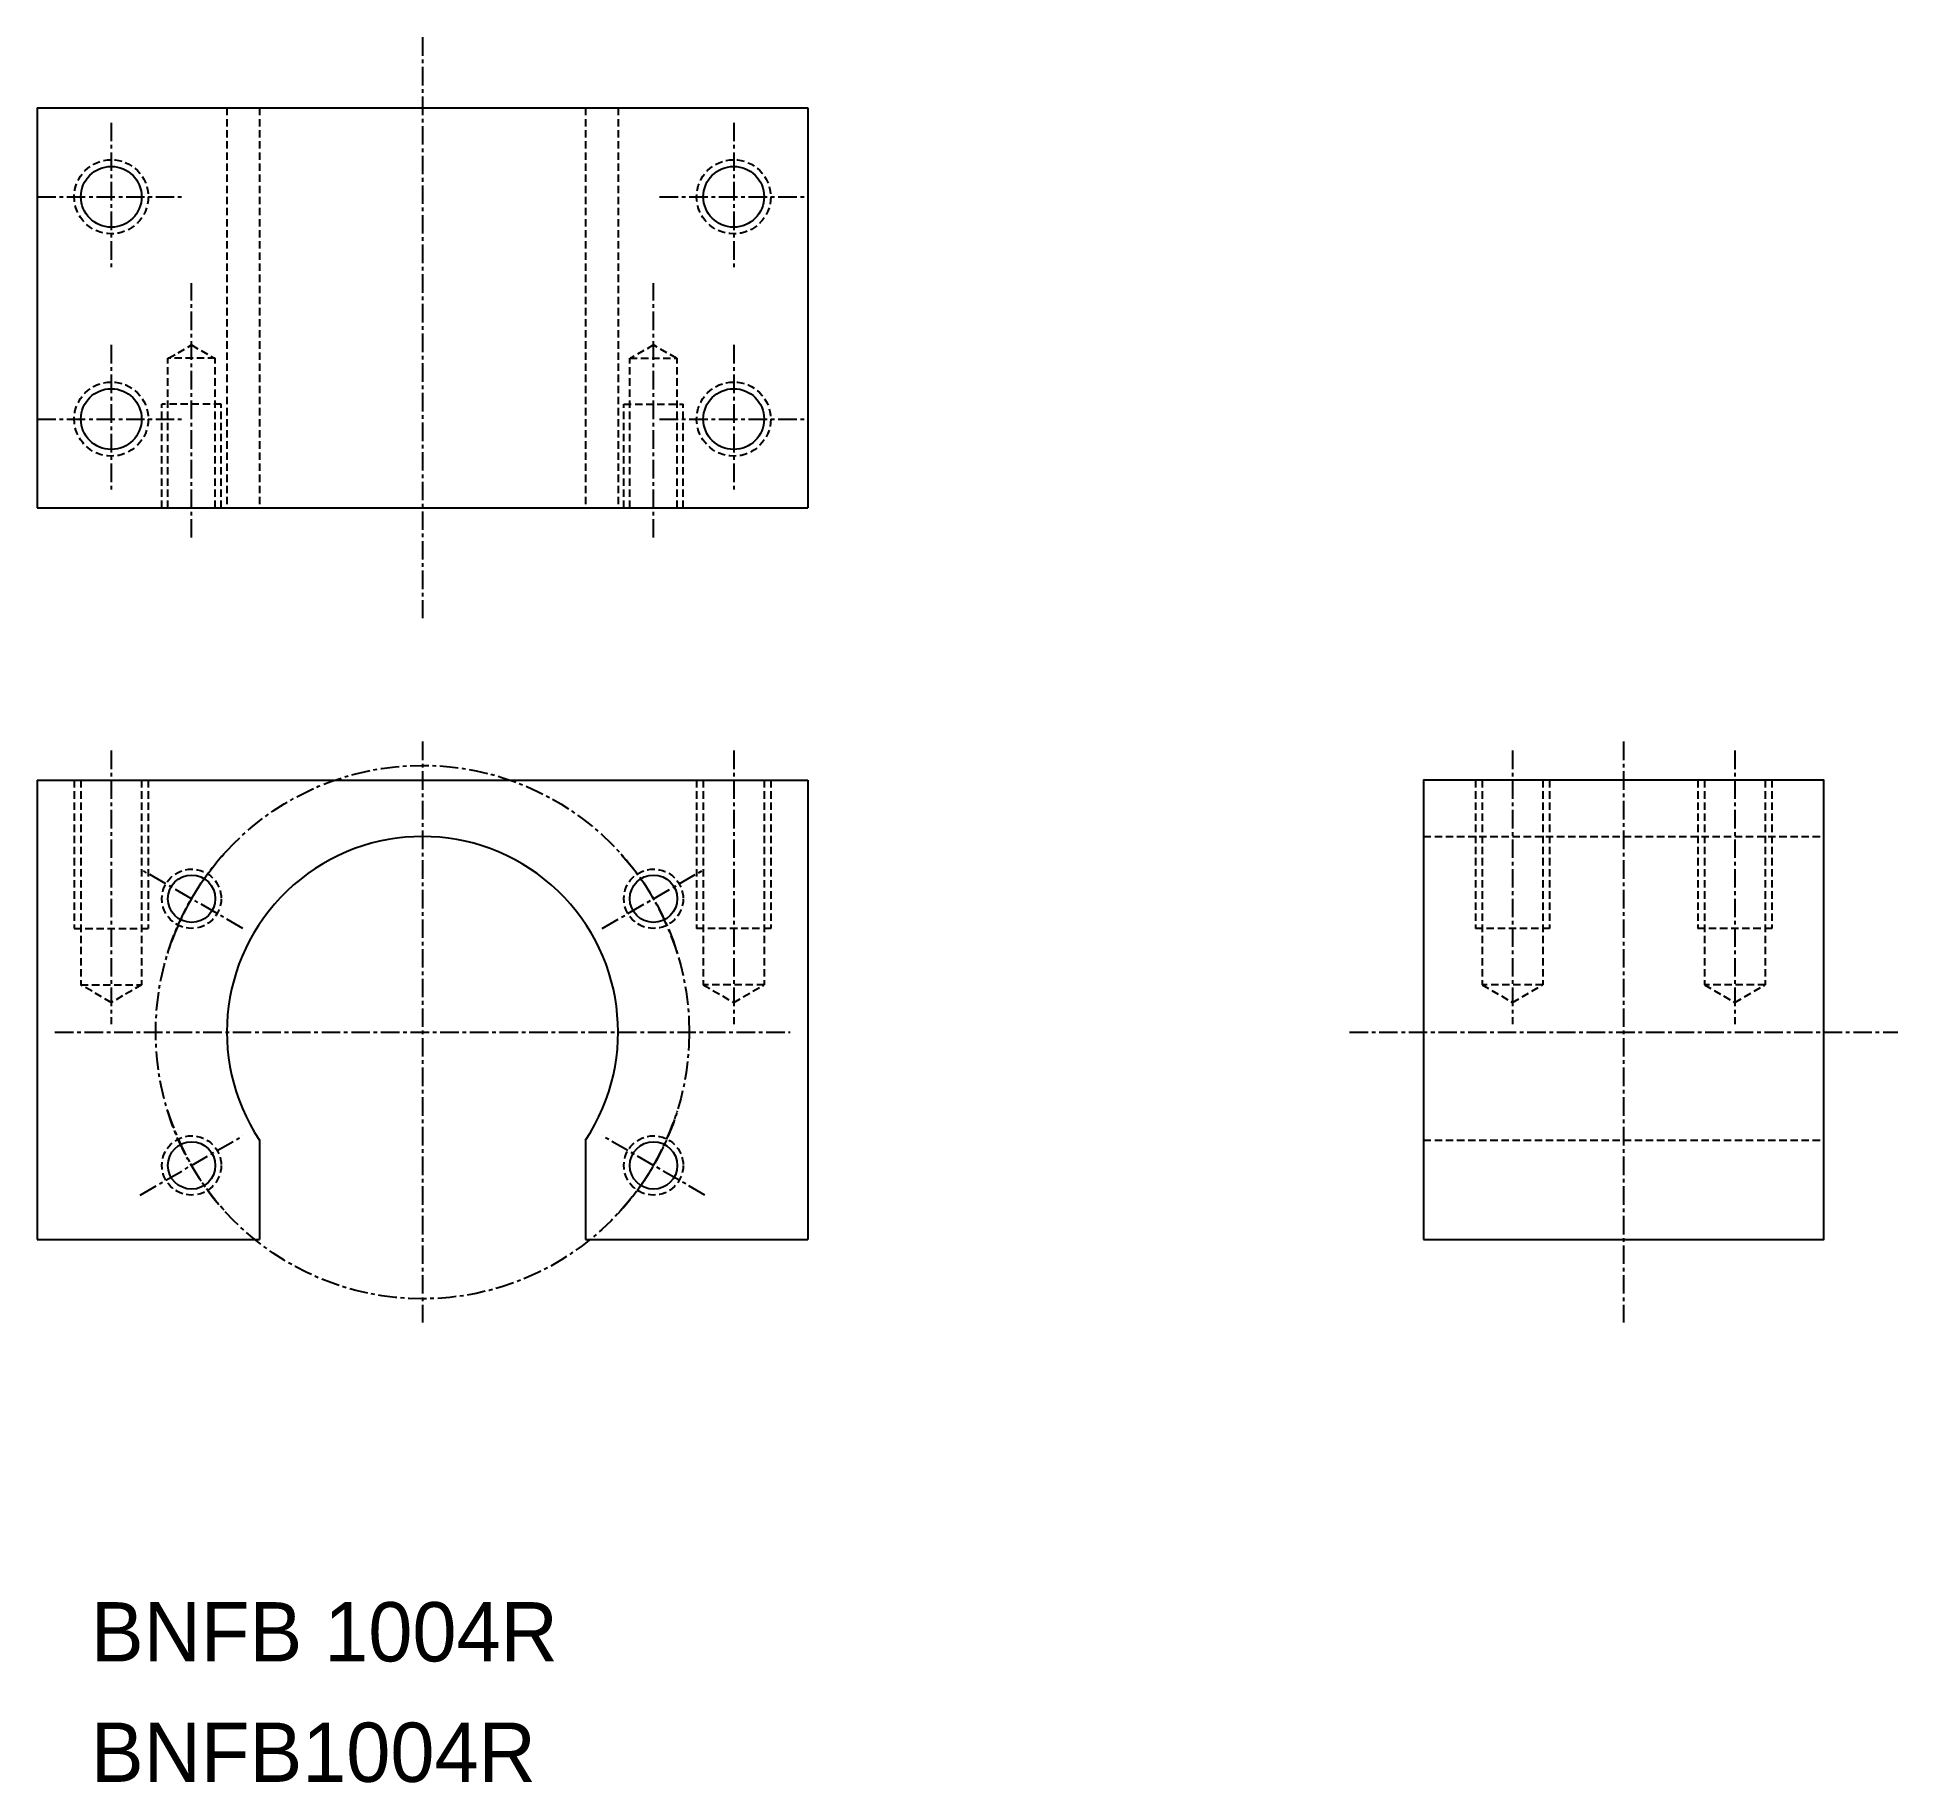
# Model space of a CAD drawing. Extents: x 0 to 126, y 3 to 120.
import ezdxf

# ---------------------------------------------------------------- set-up
doc = ezdxf.new("R2010")
doc.units = 0
doc.linetypes.add('CENTER', pattern=[2, 1.25, -0.25, 0.25, -0.25])
doc.linetypes.add('DASHED', pattern=[0.75, 0.5, -0.25])
doc.layers.get('0').update_dxf_attribs({"linetype": 'CONTINUOUS'})
doc.layers.add('CENTER', color=1, linetype='CENTER')

msp = doc.modelspace()

# ---------------------------------------------------------------- linework, layer by layer
at = {"color": 7, "linetype": 'CONTINUOUS'}
for p, q in [((0.41, 115.61), (52.41, 115.61)), ((0.41, 115.61), (0.41, 88.61)), ((52.41, 115.61), (52.41, 88.61)), ((0.41, 88.61), (52.41, 88.61)), ((0.41, 70.24), (52.41, 70.24)), ((0.41, 70.24), (0.41, 39.24)), ((52.41, 70.24), (52.41, 39.24)), ((15.41, 45.95), (15.41, 39.24)), ((37.41, 45.95), (37.41, 39.24)), ((0.41, 39.24), (15.41, 39.24)), ((37.41, 39.24), (52.41, 39.24))]:
    msp.add_line(p, q, dxfattribs=at)
at = {"color": 3, "linetype": 'DASHED'}
for p, q in [((13.21, 115.61), (13.21, 88.61)), ((15.41, 115.61), (15.41, 88.61)), ((37.41, 115.61), (37.41, 88.61)), ((39.61, 115.61), (39.61, 88.61)), ((9.28, 98.71), (10.83, 99.61)), ((10.83, 99.61), (12.38, 98.71)), ((42, 99.61), (40.45, 98.71)), ((43.55, 98.71), (42, 99.61)), ((9.23, 88.61), (9.23, 98.71)), ((12.43, 98.71), (9.23, 98.71)), ((12.43, 88.61), (12.43, 98.71)), ((40.4, 88.61), (40.4, 98.71)), ((40.4, 98.71), (43.6, 98.71)), ((43.6, 88.61), (43.6, 98.71)), ((8.83, 88.61), (8.83, 95.61)), ((8.83, 88.61), (8.83, 95.61)), ((12.83, 95.61), (8.83, 95.61)), ((12.83, 88.61), (12.83, 95.61)), ((40, 88.61), (40, 95.61)), ((40, 95.61), (44, 95.61)), ((44, 88.61), (44, 95.61)), ((44, 88.61), (44, 95.61)), ((2.91, 70.24), (2.91, 60.24)), ((3.36, 70.24), (3.36, 56.43)), ((7.46, 70.24), (7.46, 56.43)), ((7.91, 70.24), (7.91, 60.24)), ((44.91, 70.24), (44.91, 60.24)), ((45.36, 70.24), (45.36, 56.43)), ((49.46, 70.24), (49.46, 56.43)), ((49.91, 70.24), (49.91, 60.24)), ((97.46, 70.24), (97.46, 60.24)), ((97.91, 70.24), (97.91, 56.43)), ((102.01, 70.24), (102.01, 56.43)), ((102.46, 70.24), (102.46, 60.24)), ((112.46, 70.24), (112.46, 60.24)), ((112.91, 70.24), (112.91, 56.43)), ((117.01, 70.24), (117.01, 56.43)), ((117.46, 70.24), (117.46, 60.24)), ((93.96, 66.44), (120.96, 66.44)), ((2.91, 60.24), (7.91, 60.24)), ((49.91, 60.24), (44.91, 60.24)), ((102.46, 60.24), (97.46, 60.24)), ((117.46, 60.24), (112.46, 60.24)), ((3.36, 56.43), (7.46, 56.43)), ((5.41, 55.24), (3.36, 56.43)), ((7.46, 56.43), (5.41, 55.24)), ((49.46, 56.43), (45.36, 56.43)), ((45.36, 56.43), (47.41, 55.24)), ((47.41, 55.24), (49.46, 56.43)), ((102.01, 56.43), (97.91, 56.43)), ((97.91, 56.43), (99.96, 55.24)), ((99.96, 55.24), (102.01, 56.43)), ((112.91, 56.43), (114.96, 55.24)), ((117.01, 56.43), (112.91, 56.43)), ((114.96, 55.24), (117.01, 56.43)), ((93.96, 45.95), (120.96, 45.95))]:
    msp.add_line(p, q, dxfattribs=at)
at = {"color": 7, "linetype": 'CONTINUOUS'}
msp.add_lwpolyline([(93.96, 39.24), (120.96, 39.24), (120.96, 70.24), (93.96, 70.24)], close=True, dxfattribs=at)
at = {"color": 3, "linetype": 'DASHED'}
for centre, radius in [((5.41, 109.61), 2.5), ((47.41, 109.61), 2.5), ((5.41, 94.61), 2.5), ((47.41, 94.61), 2.5), ((10.83, 62.24), 2), ((42, 62.24), 2), ((10.83, 44.24), 2), ((42, 44.24), 2)]:
    msp.add_circle(centre, radius, dxfattribs=at)
at = {"color": 7, "linetype": 'CONTINUOUS'}
for centre, radius in [((5.41, 109.61), 2.05), ((47.41, 109.61), 2.05), ((5.41, 94.61), 2.05), ((47.41, 94.61), 2.05), ((10.83, 62.24), 1.6), ((42, 62.24), 1.6), ((10.83, 44.24), 1.6), ((42, 44.24), 1.6)]:
    msp.add_circle(centre, radius, dxfattribs=at)
msp.add_arc((26.41, 53.24), 13.2, 326.4427, 213.5573, dxfattribs=at)
at = {"layer": 'CENTER', "color": 1, "linetype": 'CENTER'}
for p, q in [((26.41, 120.38), (26.41, 81.18)), ((5.41, 114.61), (5.41, 104.61)), ((47.41, 114.61), (47.41, 104.61)), ((0.41, 109.61), (10.41, 109.61)), ((42.41, 109.61), (52.41, 109.61)), ((10.83, 86.61), (10.83, 103.79)), ((42, 86.61), (42, 103.79)), ((5.41, 99.61), (5.41, 89.61)), ((47.41, 99.61), (47.41, 89.61)), ((0.41, 94.61), (10.41, 94.61)), ((42.41, 94.61), (52.41, 94.61)), ((26.41, 72.84), (26.41, 33.64)), ((107.46, 72.84), (107.46, 33.64)), ((5.41, 72.24), (5.41, 53.77)), ((47.41, 72.24), (47.41, 53.77)), ((99.96, 72.24), (99.96, 53.77)), ((114.96, 72.24), (114.96, 53.77)), ((14.29, 60.24), (7.36, 64.24)), ((38.54, 60.24), (45.47, 64.24)), ((1.61, 53.24), (51.21, 53.24)), ((88.96, 53.24), (125.96, 53.24)), ((7.36, 42.24), (14.29, 46.24)), ((45.47, 42.24), (38.54, 46.24))]:
    msp.add_line(p, q, dxfattribs=at)
msp.add_circle((26.41, 53.24), 18, dxfattribs=at)
for start, end in [(137.1604, 162.8396), (17.1604, 42.8396), (197.1604, 222.8396), (317.1604, 342.8396)]:
    msp.add_arc((26.41, 53.24), 18, start, end, dxfattribs=at)

# ---------------------------------------------------------------- texts
at = {"color": 7, "linetype": 'CONTINUOUS'}
for s, p in [('BNFB 1004R', (4.03, 10.77)), ('BNFB1004R', (4.03, 2.64))]:
    msp.add_text(s, height=4, dxfattribs=at).set_placement(p)

doc.saveas('drawing.dxf')
